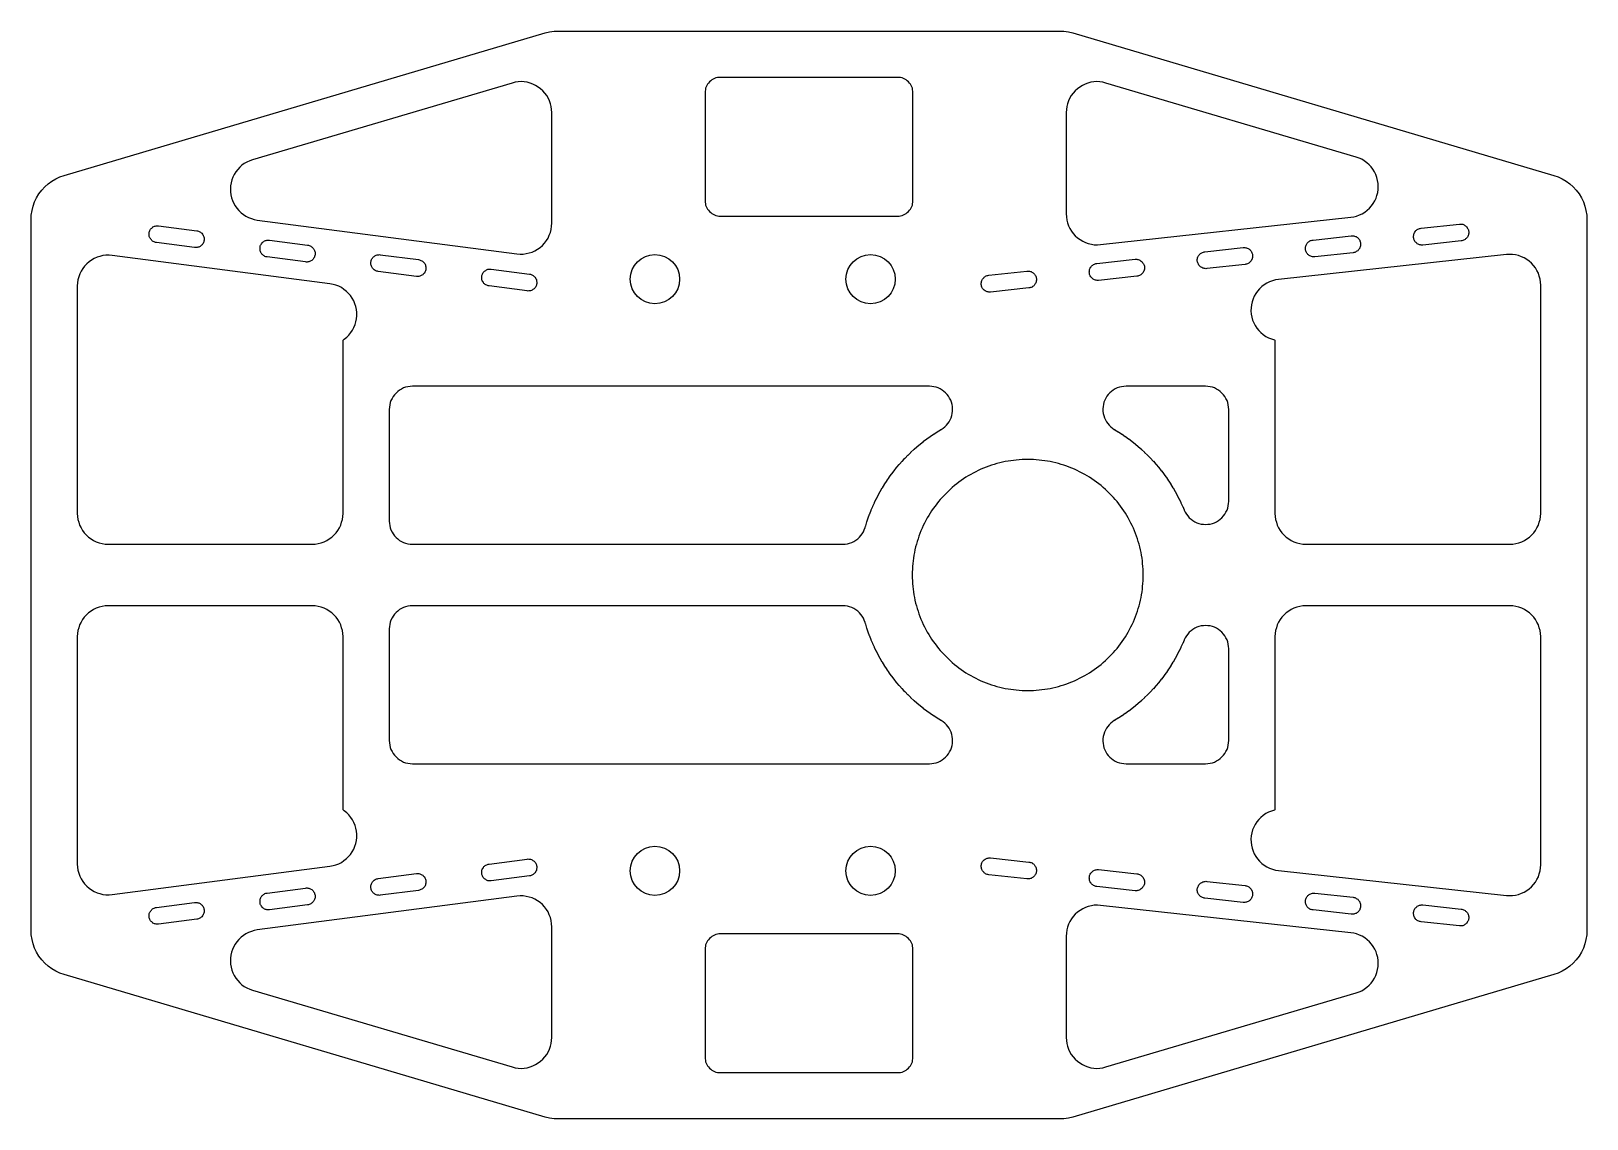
# Model space of a CAD drawing. Header units: millimetres. Extents: x -50 to 50, y -147 to 35.
# Drawn here: x -50.5 to 50.5, y -35.3 to 35.3 of the extents above; entities that cross this region are included whole.
import ezdxf

# ---------------------------------------------------------------- set-up
doc = ezdxf.new("R2010")
doc.units = ezdxf.units.MM
for name, color, linetype in [('CARBON', 7, 'Continuous'), ('M3', 1, 'Continuous'), ('RIB_SLOT', 3, 'Continuous')]:
    doc.layers.add(name, color=color, linetype=linetype)

msp = doc.modelspace()

# ---------------------------------------------------------------- linework, layer by layer
at = {"layer": 'CARBON'}
for points in [[(-48.9, -25.71), (-49.15, -25.56), (-49.39, -25.39), (-49.61, -25.19), (-49.81, -24.97), (-49.99, -24.73), (-50.14, -24.48), (-50.27, -24.21), (-50.37, -23.93), (-50.44, -23.65), (-50.49, -23.35), (-50.5, -23.06), (-50.5, 23.06), (-50.49, 23.35), (-50.44, 23.65), (-50.37, 23.93), (-50.27, 24.21), (-50.14, 24.48), (-49.99, 24.73), (-49.81, 24.97), (-49.61, 25.19), (-49.39, 25.39), (-49.15, 25.56), (-48.9, 25.71), (-48.63, 25.84), (-48.35, 25.94), (-17.12, 35.18), (-16.84, 35.25), (-16.55, 35.29), (-16.27, 35.3), (16.27, 35.3), (16.55, 35.29), (16.84, 35.25), (17.12, 35.18), (48.35, 25.94), (48.63, 25.84), (48.9, 25.71), (49.15, 25.56), (49.39, 25.39), (49.61, 25.19), (49.81, 24.97), (49.99, 24.73), (50.14, 24.48), (50.27, 24.21), (50.37, 23.93), (50.44, 23.65), (50.49, 23.35), (50.5, 23.06), (50.5, -23.06), (50.49, -23.35), (50.44, -23.65), (50.37, -23.93), (50.27, -24.21), (50.14, -24.48), (49.99, -24.73), (49.81, -24.97), (49.61, -25.19), (49.39, -25.39), (49.15, -25.56), (48.9, -25.71), (48.63, -25.84), (48.35, -25.94), (17.12, -35.18), (16.84, -35.25), (16.55, -35.29), (16.27, -35.3), (-16.27, -35.3), (-16.55, -35.29), (-16.84, -35.25), (-17.12, -35.18), (-48.35, -25.94), (-48.63, -25.84), (-48.9, -25.71)], [(-16.74, 22.43), (-16.71, 22.63), (-16.7, 22.83), (-16.7, 30.02), (-16.71, 30.21), (-16.74, 30.4), (-16.79, 30.59), (-16.85, 30.78), (-16.93, 30.96), (-17.03, 31.12), (-17.15, 31.28), (-17.28, 31.43), (-17.43, 31.56), (-17.58, 31.67), (-17.75, 31.78), (-17.93, 31.86), (-18.11, 31.93), (-18.3, 31.98), (-18.49, 32), (-18.69, 32.02), (-18.88, 32.01), (-19.08, 31.98), (-19.27, 31.93), (-36.13, 26.94), (-36.31, 26.88), (-36.49, 26.8), (-36.66, 26.7), (-36.82, 26.59), (-36.96, 26.46), (-37.09, 26.31), (-37.21, 26.16), (-37.31, 25.99), (-37.4, 25.82), (-37.47, 25.64), (-37.52, 25.45), (-37.55, 25.26), (-37.56, 25.06), (-37.56, 24.87), (-37.53, 24.68), (-37.49, 24.49), (-37.43, 24.3), (-37.35, 24.12), (-37.25, 23.95), (-37.14, 23.8), (-37.01, 23.65), (-36.87, 23.51), (-36.72, 23.39), (-36.55, 23.29), (-36.38, 23.2), (-36.2, 23.13), (-36.01, 23.08), (-35.82, 23.04), (-18.96, 20.85), (-18.76, 20.83), (-18.56, 20.83), (-18.36, 20.86), (-18.17, 20.9), (-17.98, 20.96), (-17.79, 21.05), (-17.62, 21.15), (-17.46, 21.26), (-17.31, 21.39), (-17.17, 21.54), (-17.05, 21.7), (-16.94, 21.87), (-16.86, 22.05), (-16.79, 22.24), (-16.74, 22.43)], [(6.75, 24.2), (6.75, 24.3), (6.75, 31.3), (6.75, 31.4), (6.73, 31.5), (6.71, 31.59), (6.67, 31.68), (6.63, 31.77), (6.58, 31.86), (6.52, 31.93), (6.46, 32.01), (6.38, 32.07), (6.31, 32.13), (6.22, 32.18), (6.13, 32.22), (6.04, 32.26), (5.95, 32.28), (5.85, 32.3), (5.75, 32.3), (-5.75, 32.3), (-5.85, 32.3), (-5.95, 32.28), (-6.04, 32.26), (-6.13, 32.22), (-6.22, 32.18), (-6.31, 32.13), (-6.38, 32.07), (-6.46, 32.01), (-6.52, 31.93), (-6.58, 31.86), (-6.63, 31.77), (-6.67, 31.68), (-6.71, 31.59), (-6.73, 31.5), (-6.75, 31.4), (-6.75, 31.3), (-6.75, 24.3), (-6.75, 24.2), (-6.73, 24.1), (-6.71, 24.01), (-6.67, 23.92), (-6.63, 23.83), (-6.58, 23.74), (-6.52, 23.67), (-6.46, 23.59), (-6.38, 23.53), (-6.31, 23.47), (-6.22, 23.42), (-6.13, 23.38), (-6.04, 23.34), (-5.95, 23.32), (-5.85, 23.3), (-5.75, 23.3), (5.75, 23.3), (5.85, 23.3), (5.95, 23.32), (6.04, 23.34), (6.13, 23.38), (6.22, 23.42), (6.31, 23.47), (6.38, 23.53), (6.46, 23.59), (6.52, 23.67), (6.58, 23.74), (6.63, 23.83), (6.67, 23.92), (6.71, 24.01), (6.73, 24.1), (6.75, 24.2)], [(16.74, 30.4), (16.71, 30.21), (16.7, 30.02), (16.7, 23.44), (16.71, 23.24), (16.74, 23.04), (16.79, 22.85), (16.85, 22.67), (16.94, 22.49), (17.04, 22.32), (17.16, 22.16), (17.29, 22.02), (17.44, 21.88), (17.6, 21.77), (17.77, 21.67), (17.95, 21.58), (18.13, 21.52), (18.33, 21.47), (18.52, 21.44), (18.72, 21.44), (18.92, 21.45), (35.17, 23.22), (35.36, 23.25), (35.55, 23.3), (35.74, 23.37), (35.91, 23.45), (36.08, 23.55), (36.24, 23.67), (36.38, 23.81), (36.51, 23.95), (36.63, 24.11), (36.73, 24.28), (36.81, 24.46), (36.87, 24.64), (36.92, 24.83), (36.95, 25.03), (36.95, 25.22), (36.94, 25.42), (36.91, 25.61), (36.86, 25.8), (36.8, 25.99), (36.71, 26.16), (36.61, 26.33), (36.49, 26.49), (36.36, 26.63), (36.21, 26.76), (36.05, 26.88), (35.88, 26.98), (35.71, 27.06), (35.52, 27.12), (19.27, 31.93), (19.08, 31.98), (18.88, 32.01), (18.69, 32.02), (18.49, 32), (18.3, 31.98), (18.11, 31.93), (17.93, 31.86), (17.75, 31.78), (17.58, 31.67), (17.43, 31.56), (17.28, 31.43), (17.15, 31.28), (17.03, 31.12), (16.93, 30.96), (16.85, 30.78), (16.79, 30.59), (16.74, 30.4)], [(-30.71, 18.81), (-30.9, 18.86), (-31.1, 18.9), (-45.24, 20.74), (-45.44, 20.76), (-45.64, 20.75), (-45.84, 20.73), (-46.03, 20.68), (-46.22, 20.62), (-46.41, 20.54), (-46.58, 20.44), (-46.74, 20.32), (-46.89, 20.19), (-47.03, 20.05), (-47.15, 19.89), (-47.26, 19.72), (-47.34, 19.54), (-47.41, 19.35), (-47.46, 19.16), (-47.49, 18.96), (-47.5, 18.76), (-47.5, 4), (-47.49, 3.8), (-47.46, 3.61), (-47.41, 3.42), (-47.35, 3.23), (-47.26, 3.06), (-47.16, 2.89), (-47.05, 2.73), (-46.91, 2.59), (-46.77, 2.45), (-46.61, 2.34), (-46.44, 2.24), (-46.27, 2.15), (-46.08, 2.09), (-45.89, 2.04), (-45.7, 2.01), (-45.5, 2), (-32.25, 2), (-32.05, 2.01), (-31.86, 2.04), (-31.67, 2.09), (-31.48, 2.15), (-31.31, 2.24), (-31.14, 2.34), (-30.98, 2.45), (-30.84, 2.59), (-30.7, 2.73), (-30.59, 2.89), (-30.49, 3.06), (-30.4, 3.23), (-30.34, 3.42), (-30.29, 3.61), (-30.26, 3.8), (-30.25, 4), (-30.25, 15.2), (-30.25, 15.25), (-30.17, 15.31), (-30.17, 15.31), (-30.01, 15.43), (-29.87, 15.57), (-29.75, 15.73), (-29.64, 15.89), (-29.55, 16.07), (-29.47, 16.25), (-29.42, 16.44), (-29.38, 16.63), (-29.36, 16.83), (-29.36, 17.03), (-29.38, 17.23), (-29.42, 17.42), (-29.48, 17.61), (-29.56, 17.79), (-29.65, 17.96), (-29.77, 18.13), (-29.89, 18.28), (-30.03, 18.41), (-30.19, 18.54), (-30.36, 18.65), (-30.53, 18.74), (-30.71, 18.81)], [(29.83, 15.39), (30.02, 15.32), (30.21, 15.26), (30.25, 15.25), (30.25, 15.2), (30.25, 4), (30.26, 3.8), (30.29, 3.61), (30.34, 3.42), (30.4, 3.23), (30.49, 3.06), (30.59, 2.89), (30.7, 2.73), (30.84, 2.59), (30.98, 2.45), (31.14, 2.34), (31.31, 2.24), (31.48, 2.15), (31.67, 2.09), (31.86, 2.04), (32.05, 2.01), (32.25, 2), (45.5, 2), (45.7, 2.01), (45.89, 2.04), (46.08, 2.09), (46.27, 2.15), (46.44, 2.24), (46.61, 2.34), (46.77, 2.45), (46.91, 2.59), (47.05, 2.73), (47.16, 2.89), (47.26, 3.06), (47.35, 3.23), (47.41, 3.42), (47.46, 3.61), (47.49, 3.8), (47.5, 4), (47.5, 18.81), (47.49, 19.01), (47.46, 19.2), (47.41, 19.39), (47.35, 19.58), (47.26, 19.76), (47.16, 19.93), (47.04, 20.09), (46.91, 20.23), (46.76, 20.36), (46.6, 20.48), (46.43, 20.58), (46.25, 20.66), (46.07, 20.73), (45.87, 20.77), (45.68, 20.8), (45.48, 20.81), (45.28, 20.8), (30.48, 19.19), (30.28, 19.16), (30.09, 19.1), (29.9, 19.03), (29.72, 18.95), (29.55, 18.84), (29.4, 18.72), (29.25, 18.58), (29.12, 18.43), (29.01, 18.27), (28.91, 18.1), (28.83, 17.92), (28.76, 17.73), (28.72, 17.53), (28.7, 17.34), (28.69, 17.14), (28.71, 16.94), (28.75, 16.74), (28.8, 16.55), (28.87, 16.37), (28.97, 16.19), (29.08, 16.02), (29.2, 15.87), (29.34, 15.73), (29.49, 15.6), (29.66, 15.49), (29.83, 15.39)], [(3.59, 2.94), (3.64, 3.08), (3.67, 3.18), (3.68, 3.2), (3.75, 3.44), (3.76, 3.46), (3.84, 3.7), (3.85, 3.71), (3.93, 3.95), (3.94, 3.97), (4.03, 4.2), (4.04, 4.22), (4.14, 4.45), (4.15, 4.47), (4.25, 4.69), (4.26, 4.71), (4.37, 4.94), (4.38, 4.95), (4.49, 5.18), (4.5, 5.19), (4.62, 5.41), (4.63, 5.43), (4.76, 5.65), (4.77, 5.66), (4.9, 5.88), (4.91, 5.89), (5.05, 6.1), (5.06, 6.12), (5.2, 6.33), (5.21, 6.34), (5.36, 6.55), (5.37, 6.56), (5.52, 6.76), (5.53, 6.77), (5.69, 6.97), (5.7, 6.99), (5.86, 7.18), (5.88, 7.19), (6.04, 7.38), (6.06, 7.39), (6.23, 7.58), (6.24, 7.59), (6.42, 7.77), (6.43, 7.78), (6.61, 7.96), (6.62, 7.97), (6.81, 8.14), (6.82, 8.16), (7.01, 8.32), (7.02, 8.34), (7.21, 8.5), (7.23, 8.51), (7.43, 8.67), (7.44, 8.68), (7.64, 8.83), (7.65, 8.84), (7.86, 8.99), (7.87, 9), (8.08, 9.14), (8.1, 9.15), (8.31, 9.29), (8.32, 9.3), (8.54, 9.43), (8.55, 9.44), (8.58, 9.45), (8.7, 9.53), (8.81, 9.62), (8.92, 9.72), (9.01, 9.84), (9.09, 9.95), (9.16, 10.08), (9.22, 10.21), (9.27, 10.35), (9.3, 10.49), (9.32, 10.64), (9.32, 10.78), (9.31, 10.93), (9.29, 11.07), (9.25, 11.21), (9.2, 11.35), (9.13, 11.48), (9.06, 11.6), (8.97, 11.72), (8.87, 11.82), (8.76, 11.92), (8.65, 12), (8.52, 12.08), (8.39, 12.14), (8.25, 12.19), (8.11, 12.22), (7.97, 12.24), (7.82, 12.25), (-25.75, 12.25), (-25.9, 12.24), (-26.04, 12.22), (-26.19, 12.19), (-26.32, 12.14), (-26.46, 12.07), (-26.58, 12), (-26.7, 11.91), (-26.81, 11.81), (-26.91, 11.7), (-27, 11.58), (-27.07, 11.46), (-27.14, 11.32), (-27.19, 11.19), (-27.22, 11.04), (-27.24, 10.9), (-27.25, 10.75), (-27.25, 3.5), (-27.24, 3.35), (-27.22, 3.21), (-27.19, 3.06), (-27.14, 2.93), (-27.07, 2.79), (-27, 2.67), (-26.91, 2.55), (-26.81, 2.44), (-26.7, 2.34), (-26.58, 2.25), (-26.46, 2.18), (-26.32, 2.11), (-26.19, 2.06), (-26.04, 2.03), (-25.9, 2.01), (-25.75, 2), (2.2, 2), (2.35, 2.01), (2.5, 2.03), (2.64, 2.07), (2.78, 2.12), (2.91, 2.18), (3.04, 2.26), (3.16, 2.35), (3.27, 2.45), (3.37, 2.56), (3.46, 2.68), (3.53, 2.81), (3.59, 2.94)], [(19.7, 9.53), (19.82, 9.45), (19.85, 9.44), (19.86, 9.43), (20.08, 9.3), (20.09, 9.29), (20.3, 9.15), (20.32, 9.14), (20.53, 9), (20.54, 8.99), (20.75, 8.84), (20.76, 8.83), (20.96, 8.68), (20.97, 8.67), (21.17, 8.51), (21.19, 8.5), (21.38, 8.34), (21.39, 8.32), (21.58, 8.16), (21.59, 8.14), (21.78, 7.97), (21.79, 7.96), (21.97, 7.78), (21.98, 7.77), (22.16, 7.59), (22.17, 7.58), (22.34, 7.39), (22.36, 7.38), (22.52, 7.19), (22.54, 7.18), (22.7, 6.99), (22.71, 6.97), (22.87, 6.77), (22.88, 6.76), (23.03, 6.56), (23.04, 6.55), (23.19, 6.34), (23.2, 6.33), (23.34, 6.12), (23.35, 6.1), (23.49, 5.89), (23.5, 5.88), (23.63, 5.66), (23.64, 5.65), (23.77, 5.43), (23.78, 5.41), (23.9, 5.19), (23.91, 5.18), (24.02, 4.95), (24.03, 4.94), (24.14, 4.71), (24.15, 4.69), (24.25, 4.47), (24.26, 4.45), (24.36, 4.22), (24.36, 4.21), (24.43, 4.07), (24.5, 3.95), (24.59, 3.83), (24.69, 3.72), (24.8, 3.62), (24.92, 3.53), (25.04, 3.46), (25.18, 3.39), (25.31, 3.34), (25.46, 3.31), (25.6, 3.29), (25.75, 3.28), (25.9, 3.29), (26.04, 3.31), (26.19, 3.34), (26.32, 3.39), (26.46, 3.46), (26.58, 3.53), (26.7, 3.62), (26.81, 3.72), (26.91, 3.83), (27, 3.95), (27.07, 4.07), (27.14, 4.21), (27.19, 4.34), (27.22, 4.49), (27.24, 4.63), (27.25, 4.78), (27.25, 10.75), (27.24, 10.9), (27.22, 11.04), (27.19, 11.19), (27.14, 11.32), (27.07, 11.46), (27, 11.58), (26.91, 11.7), (26.81, 11.81), (26.7, 11.91), (26.58, 12), (26.46, 12.07), (26.32, 12.14), (26.19, 12.19), (26.04, 12.22), (25.9, 12.24), (25.75, 12.25), (20.58, 12.25), (20.43, 12.24), (20.29, 12.22), (20.15, 12.19), (20.01, 12.14), (19.88, 12.08), (19.75, 12), (19.64, 11.92), (19.53, 11.82), (19.43, 11.72), (19.34, 11.6), (19.27, 11.48), (19.2, 11.35), (19.15, 11.21), (19.11, 11.07), (19.09, 10.93), (19.08, 10.78), (19.08, 10.64), (19.1, 10.49), (19.13, 10.35), (19.18, 10.21), (19.24, 10.08), (19.31, 9.95), (19.39, 9.84), (19.48, 9.72), (19.59, 9.62), (19.7, 9.53)], [(21.7, -0.18), (21.7, 0), (21.7, 0.18), (21.69, 0.37), (21.68, 0.55), (21.66, 0.74), (21.64, 0.92), (21.62, 1.1), (21.59, 1.28), (21.56, 1.46), (21.52, 1.64), (21.48, 1.82), (21.43, 2), (21.38, 2.18), (21.32, 2.35), (21.26, 2.53), (21.2, 2.7), (21.13, 2.87), (21.06, 3.04), (20.98, 3.21), (20.9, 3.37), (20.81, 3.54), (20.73, 3.7), (20.63, 3.86), (20.54, 4.01), (20.44, 4.17), (20.33, 4.32), (20.22, 4.47), (20.11, 4.61), (20, 4.76), (19.88, 4.9), (19.76, 5.04), (19.63, 5.17), (19.5, 5.3), (19.37, 5.43), (19.24, 5.56), (19.1, 5.68), (18.96, 5.8), (18.81, 5.91), (18.67, 6.02), (18.52, 6.13), (18.37, 6.24), (18.21, 6.34), (18.06, 6.43), (17.9, 6.53), (17.74, 6.61), (17.57, 6.7), (17.41, 6.78), (17.24, 6.86), (17.07, 6.93), (16.9, 7), (16.73, 7.06), (16.55, 7.12), (16.38, 7.18), (16.2, 7.23), (16.02, 7.28), (15.84, 7.32), (15.66, 7.36), (15.48, 7.39), (15.3, 7.42), (15.12, 7.44), (14.94, 7.46), (14.75, 7.48), (14.57, 7.49), (14.38, 7.5), (14.2, 7.5), (14.02, 7.5), (13.83, 7.49), (13.65, 7.48), (13.46, 7.46), (13.28, 7.44), (13.1, 7.42), (12.92, 7.39), (12.74, 7.36), (12.56, 7.32), (12.38, 7.28), (12.2, 7.23), (12.02, 7.18), (11.85, 7.12), (11.67, 7.06), (11.5, 7), (11.33, 6.93), (11.16, 6.86), (10.99, 6.78), (10.83, 6.7), (10.66, 6.61), (10.5, 6.53), (10.34, 6.43), (10.19, 6.34), (10.03, 6.24), (9.88, 6.13), (9.73, 6.02), (9.59, 5.91), (9.44, 5.8), (9.3, 5.68), (9.16, 5.56), (9.03, 5.43), (8.9, 5.3), (8.77, 5.17), (8.64, 5.04), (8.52, 4.9), (8.4, 4.76), (8.29, 4.61), (8.18, 4.47), (8.07, 4.32), (7.96, 4.17), (7.86, 4.01), (7.77, 3.86), (7.67, 3.7), (7.59, 3.54), (7.5, 3.37), (7.42, 3.21), (7.34, 3.04), (7.27, 2.87), (7.2, 2.7), (7.14, 2.53), (7.08, 2.35), (7.02, 2.18), (6.97, 2), (6.92, 1.82), (6.88, 1.64), (6.84, 1.46), (6.81, 1.28), (6.78, 1.1), (6.76, 0.92), (6.74, 0.74), (6.72, 0.55), (6.71, 0.37), (6.7, 0.18), (6.7, 0), (6.7, -0.18), (6.71, -0.37), (6.72, -0.55), (6.74, -0.74), (6.76, -0.92), (6.78, -1.1), (6.81, -1.28), (6.84, -1.46), (6.88, -1.64), (6.92, -1.82), (6.97, -2), (7.02, -2.18), (7.08, -2.35), (7.14, -2.53), (7.2, -2.7), (7.27, -2.87), (7.34, -3.04), (7.42, -3.21), (7.5, -3.37), (7.59, -3.54), (7.67, -3.7), (7.77, -3.86), (7.86, -4.01), (7.96, -4.17), (8.07, -4.32), (8.18, -4.47), (8.29, -4.61), (8.4, -4.76), (8.52, -4.9), (8.64, -5.04), (8.77, -5.17), (8.9, -5.3), (9.03, -5.43), (9.16, -5.56), (9.3, -5.68), (9.44, -5.8), (9.59, -5.91), (9.73, -6.02), (9.88, -6.13), (10.03, -6.24), (10.19, -6.34), (10.34, -6.43), (10.5, -6.53), (10.66, -6.61), (10.83, -6.7), (10.99, -6.78), (11.16, -6.86), (11.33, -6.93), (11.5, -7), (11.67, -7.06), (11.85, -7.12), (12.02, -7.18), (12.2, -7.23), (12.38, -7.28), (12.56, -7.32), (12.74, -7.36), (12.92, -7.39), (13.1, -7.42), (13.28, -7.44), (13.46, -7.46), (13.65, -7.48), (13.83, -7.49), (14.02, -7.5), (14.2, -7.5), (14.38, -7.5), (14.57, -7.49), (14.75, -7.48), (14.94, -7.46), (15.12, -7.44), (15.3, -7.42), (15.48, -7.39), (15.66, -7.36), (15.84, -7.32), (16.02, -7.28), (16.2, -7.23), (16.38, -7.18), (16.55, -7.12), (16.73, -7.06), (16.9, -7), (17.07, -6.93), (17.24, -6.86), (17.41, -6.78), (17.57, -6.7), (17.74, -6.61), (17.9, -6.53), (18.06, -6.43), (18.21, -6.34), (18.37, -6.24), (18.52, -6.13), (18.67, -6.02), (18.81, -5.91), (18.96, -5.8), (19.1, -5.68), (19.24, -5.56), (19.37, -5.43), (19.5, -5.3), (19.63, -5.17), (19.76, -5.04), (19.88, -4.9), (20, -4.76), (20.11, -4.61), (20.22, -4.47), (20.33, -4.32), (20.44, -4.17), (20.54, -4.01), (20.63, -3.86), (20.73, -3.7), (20.81, -3.54), (20.9, -3.37), (20.98, -3.21), (21.06, -3.04), (21.13, -2.87), (21.2, -2.7), (21.26, -2.53), (21.32, -2.35), (21.38, -2.18), (21.43, -2), (21.48, -1.82), (21.52, -1.64), (21.56, -1.46), (21.59, -1.28), (21.62, -1.1), (21.64, -0.92), (21.66, -0.74), (21.68, -0.55), (21.69, -0.37), (21.7, -0.18)], [(-30.25, -15.25), (-30.25, -15.2), (-30.25, -4), (-30.26, -3.8), (-30.29, -3.61), (-30.34, -3.42), (-30.4, -3.23), (-30.49, -3.06), (-30.59, -2.89), (-30.7, -2.73), (-30.84, -2.59), (-30.98, -2.45), (-31.14, -2.34), (-31.31, -2.24), (-31.48, -2.15), (-31.67, -2.09), (-31.86, -2.04), (-32.05, -2.01), (-32.25, -2), (-45.5, -2), (-45.7, -2.01), (-45.89, -2.04), (-46.08, -2.09), (-46.27, -2.15), (-46.44, -2.24), (-46.61, -2.34), (-46.77, -2.45), (-46.91, -2.59), (-47.05, -2.73), (-47.16, -2.89), (-47.26, -3.06), (-47.35, -3.23), (-47.41, -3.42), (-47.46, -3.61), (-47.49, -3.8), (-47.5, -4), (-47.5, -18.76), (-47.49, -18.96), (-47.46, -19.16), (-47.41, -19.35), (-47.34, -19.54), (-47.26, -19.72), (-47.15, -19.89), (-47.03, -20.05), (-46.89, -20.19), (-46.74, -20.32), (-46.58, -20.44), (-46.41, -20.54), (-46.22, -20.62), (-46.03, -20.68), (-45.84, -20.73), (-45.64, -20.75), (-45.44, -20.76), (-45.24, -20.74), (-31.1, -18.9), (-30.9, -18.86), (-30.71, -18.81), (-30.53, -18.74), (-30.36, -18.65), (-30.19, -18.54), (-30.03, -18.41), (-29.89, -18.28), (-29.77, -18.13), (-29.65, -17.96), (-29.56, -17.79), (-29.48, -17.61), (-29.42, -17.42), (-29.38, -17.23), (-29.36, -17.03), (-29.36, -16.83), (-29.38, -16.63), (-29.42, -16.44), (-29.47, -16.25), (-29.55, -16.07), (-29.64, -15.89), (-29.75, -15.73), (-29.87, -15.57), (-30.01, -15.43), (-30.17, -15.31), (-30.17, -15.31), (-30.25, -15.25)], [(-25.9, -12.24), (-25.75, -12.25), (7.82, -12.25), (7.97, -12.24), (8.11, -12.22), (8.25, -12.19), (8.39, -12.14), (8.52, -12.08), (8.65, -12), (8.76, -11.92), (8.87, -11.82), (8.97, -11.72), (9.06, -11.6), (9.13, -11.48), (9.2, -11.35), (9.25, -11.21), (9.29, -11.07), (9.31, -10.93), (9.32, -10.78), (9.32, -10.64), (9.3, -10.49), (9.27, -10.35), (9.22, -10.21), (9.16, -10.08), (9.09, -9.95), (9.01, -9.84), (8.92, -9.72), (8.81, -9.62), (8.7, -9.53), (8.58, -9.45), (8.55, -9.44), (8.54, -9.43), (8.32, -9.3), (8.31, -9.29), (8.1, -9.15), (8.08, -9.14), (7.87, -9), (7.86, -8.99), (7.65, -8.84), (7.64, -8.83), (7.44, -8.68), (7.43, -8.67), (7.23, -8.51), (7.21, -8.5), (7.02, -8.34), (7.01, -8.32), (6.82, -8.16), (6.81, -8.14), (6.62, -7.97), (6.61, -7.96), (6.43, -7.78), (6.42, -7.77), (6.24, -7.59), (6.23, -7.58), (6.06, -7.39), (6.04, -7.38), (5.88, -7.19), (5.86, -7.18), (5.7, -6.99), (5.69, -6.97), (5.53, -6.77), (5.52, -6.76), (5.37, -6.56), (5.36, -6.55), (5.21, -6.34), (5.2, -6.33), (5.06, -6.12), (5.05, -6.1), (4.91, -5.89), (4.9, -5.88), (4.77, -5.66), (4.76, -5.65), (4.63, -5.43), (4.62, -5.41), (4.5, -5.19), (4.49, -5.18), (4.38, -4.95), (4.37, -4.94), (4.26, -4.71), (4.25, -4.69), (4.15, -4.47), (4.14, -4.45), (4.04, -4.22), (4.03, -4.2), (3.94, -3.97), (3.93, -3.95), (3.85, -3.71), (3.84, -3.7), (3.76, -3.46), (3.75, -3.44), (3.68, -3.2), (3.67, -3.18), (3.64, -3.08), (3.59, -2.94), (3.53, -2.81), (3.46, -2.68), (3.37, -2.56), (3.27, -2.45), (3.16, -2.35), (3.04, -2.26), (2.91, -2.18), (2.78, -2.12), (2.64, -2.07), (2.5, -2.03), (2.35, -2.01), (2.2, -2), (-25.75, -2), (-25.9, -2.01), (-26.04, -2.03), (-26.19, -2.06), (-26.32, -2.11), (-26.46, -2.18), (-26.58, -2.25), (-26.7, -2.34), (-26.81, -2.44), (-26.91, -2.55), (-27, -2.67), (-27.07, -2.79), (-27.14, -2.93), (-27.19, -3.06), (-27.22, -3.21), (-27.24, -3.35), (-27.25, -3.5), (-27.25, -10.75), (-27.24, -10.9), (-27.22, -11.04), (-27.19, -11.19), (-27.14, -11.32), (-27.07, -11.46), (-27, -11.58), (-26.91, -11.7), (-26.81, -11.81), (-26.7, -11.91), (-26.58, -12), (-26.46, -12.07), (-26.32, -12.14), (-26.19, -12.19), (-26.04, -12.22), (-25.9, -12.24)], [(30.25, -4), (30.25, -15.2), (30.25, -15.25), (30.21, -15.26), (30.02, -15.32), (29.83, -15.39), (29.66, -15.49), (29.49, -15.6), (29.34, -15.73), (29.2, -15.87), (29.08, -16.02), (28.97, -16.19), (28.87, -16.37), (28.8, -16.55), (28.75, -16.74), (28.71, -16.94), (28.69, -17.14), (28.7, -17.34), (28.72, -17.53), (28.76, -17.73), (28.83, -17.92), (28.91, -18.1), (29.01, -18.27), (29.12, -18.43), (29.25, -18.58), (29.4, -18.72), (29.55, -18.84), (29.72, -18.95), (29.9, -19.03), (30.09, -19.1), (30.28, -19.16), (30.48, -19.19), (45.28, -20.8), (45.48, -20.81), (45.68, -20.8), (45.87, -20.77), (46.07, -20.73), (46.25, -20.66), (46.43, -20.58), (46.6, -20.48), (46.76, -20.36), (46.91, -20.23), (47.04, -20.09), (47.16, -19.93), (47.26, -19.76), (47.35, -19.58), (47.41, -19.39), (47.46, -19.2), (47.49, -19.01), (47.5, -18.81), (47.5, -4), (47.49, -3.8), (47.46, -3.61), (47.41, -3.42), (47.35, -3.23), (47.26, -3.06), (47.16, -2.89), (47.05, -2.73), (46.91, -2.59), (46.77, -2.45), (46.61, -2.34), (46.44, -2.24), (46.27, -2.15), (46.08, -2.09), (45.89, -2.04), (45.7, -2.01), (45.5, -2), (32.25, -2), (32.05, -2.01), (31.86, -2.04), (31.67, -2.09), (31.48, -2.15), (31.31, -2.24), (31.14, -2.34), (30.98, -2.45), (30.84, -2.59), (30.7, -2.73), (30.59, -2.89), (30.49, -3.06), (30.4, -3.23), (30.34, -3.42), (30.29, -3.61), (30.26, -3.8), (30.25, -4)], [(20.43, -12.24), (20.58, -12.25), (25.75, -12.25), (25.9, -12.24), (26.04, -12.22), (26.19, -12.19), (26.32, -12.14), (26.46, -12.07), (26.58, -12), (26.7, -11.91), (26.81, -11.81), (26.91, -11.7), (27, -11.58), (27.07, -11.46), (27.14, -11.32), (27.19, -11.19), (27.22, -11.04), (27.24, -10.9), (27.25, -10.75), (27.25, -4.78), (27.24, -4.63), (27.22, -4.49), (27.19, -4.34), (27.14, -4.21), (27.07, -4.07), (27, -3.95), (26.91, -3.83), (26.81, -3.72), (26.7, -3.62), (26.58, -3.53), (26.46, -3.46), (26.32, -3.39), (26.19, -3.34), (26.04, -3.31), (25.9, -3.29), (25.75, -3.28), (25.6, -3.29), (25.46, -3.31), (25.31, -3.34), (25.18, -3.39), (25.04, -3.46), (24.92, -3.53), (24.8, -3.62), (24.69, -3.72), (24.59, -3.83), (24.5, -3.95), (24.43, -4.07), (24.36, -4.21), (24.36, -4.22), (24.26, -4.45), (24.25, -4.47), (24.15, -4.69), (24.14, -4.71), (24.03, -4.94), (24.02, -4.95), (23.91, -5.18), (23.9, -5.19), (23.78, -5.41), (23.77, -5.43), (23.64, -5.65), (23.63, -5.66), (23.5, -5.88), (23.49, -5.89), (23.35, -6.1), (23.34, -6.12), (23.2, -6.33), (23.19, -6.34), (23.04, -6.55), (23.03, -6.56), (22.88, -6.76), (22.87, -6.77), (22.71, -6.97), (22.7, -6.99), (22.54, -7.18), (22.52, -7.19), (22.36, -7.38), (22.34, -7.39), (22.17, -7.58), (22.16, -7.59), (21.98, -7.77), (21.97, -7.78), (21.79, -7.96), (21.78, -7.97), (21.59, -8.14), (21.58, -8.16), (21.39, -8.32), (21.38, -8.34), (21.19, -8.5), (21.17, -8.51), (20.97, -8.67), (20.96, -8.68), (20.76, -8.83), (20.75, -8.84), (20.54, -8.99), (20.53, -9), (20.32, -9.14), (20.3, -9.15), (20.09, -9.29), (20.08, -9.3), (19.86, -9.43), (19.85, -9.44), (19.82, -9.45), (19.7, -9.53), (19.59, -9.62), (19.48, -9.72), (19.39, -9.84), (19.31, -9.95), (19.24, -10.08), (19.18, -10.21), (19.13, -10.35), (19.1, -10.49), (19.08, -10.64), (19.08, -10.78), (19.09, -10.93), (19.11, -11.07), (19.15, -11.21), (19.2, -11.35), (19.27, -11.48), (19.34, -11.6), (19.43, -11.72), (19.53, -11.82), (19.64, -11.92), (19.75, -12), (19.88, -12.08), (20.01, -12.14), (20.15, -12.19), (20.29, -12.22), (20.43, -12.24)], [(-16.71, -30.21), (-16.7, -30.02), (-16.7, -22.83), (-16.71, -22.63), (-16.74, -22.43), (-16.79, -22.24), (-16.86, -22.05), (-16.94, -21.87), (-17.05, -21.7), (-17.17, -21.54), (-17.31, -21.39), (-17.46, -21.26), (-17.62, -21.15), (-17.79, -21.05), (-17.98, -20.96), (-18.17, -20.9), (-18.36, -20.86), (-18.56, -20.83), (-18.76, -20.83), (-18.96, -20.85), (-35.82, -23.04), (-36.01, -23.08), (-36.2, -23.13), (-36.38, -23.2), (-36.55, -23.29), (-36.72, -23.39), (-36.87, -23.51), (-37.01, -23.65), (-37.14, -23.8), (-37.25, -23.95), (-37.35, -24.12), (-37.43, -24.3), (-37.49, -24.49), (-37.53, -24.68), (-37.56, -24.87), (-37.56, -25.06), (-37.55, -25.26), (-37.52, -25.45), (-37.47, -25.64), (-37.4, -25.82), (-37.31, -25.99), (-37.21, -26.16), (-37.09, -26.31), (-36.96, -26.46), (-36.82, -26.59), (-36.66, -26.7), (-36.49, -26.8), (-36.31, -26.88), (-36.13, -26.94), (-19.27, -31.93), (-19.08, -31.98), (-18.88, -32.01), (-18.69, -32.02), (-18.49, -32), (-18.3, -31.98), (-18.11, -31.93), (-17.93, -31.86), (-17.75, -31.78), (-17.58, -31.67), (-17.43, -31.56), (-17.28, -31.43), (-17.15, -31.28), (-17.03, -31.12), (-16.93, -30.96), (-16.85, -30.78), (-16.79, -30.59), (-16.74, -30.4), (-16.71, -30.21)], [(16.74, -23.04), (16.71, -23.24), (16.7, -23.44), (16.7, -30.02), (16.71, -30.21), (16.74, -30.4), (16.79, -30.59), (16.85, -30.78), (16.93, -30.96), (17.03, -31.12), (17.15, -31.28), (17.28, -31.43), (17.43, -31.56), (17.58, -31.67), (17.75, -31.78), (17.93, -31.86), (18.11, -31.93), (18.3, -31.98), (18.49, -32), (18.69, -32.02), (18.88, -32.01), (19.08, -31.98), (19.27, -31.93), (35.52, -27.12), (35.71, -27.06), (35.88, -26.98), (36.05, -26.88), (36.21, -26.76), (36.36, -26.63), (36.49, -26.49), (36.61, -26.33), (36.71, -26.16), (36.8, -25.99), (36.86, -25.8), (36.91, -25.61), (36.94, -25.42), (36.95, -25.22), (36.95, -25.03), (36.92, -24.83), (36.87, -24.64), (36.81, -24.46), (36.73, -24.28), (36.63, -24.11), (36.51, -23.95), (36.38, -23.81), (36.24, -23.67), (36.08, -23.55), (35.91, -23.45), (35.74, -23.37), (35.55, -23.3), (35.36, -23.25), (35.17, -23.22), (18.92, -21.45), (18.72, -21.44), (18.52, -21.44), (18.33, -21.47), (18.13, -21.52), (17.95, -21.58), (17.77, -21.67), (17.6, -21.77), (17.44, -21.88), (17.29, -22.02), (17.16, -22.16), (17.04, -22.32), (16.94, -22.49), (16.85, -22.67), (16.79, -22.85), (16.74, -23.04)], [(6.75, -31.4), (6.75, -31.3), (6.75, -24.3), (6.75, -24.2), (6.73, -24.1), (6.71, -24.01), (6.67, -23.92), (6.63, -23.83), (6.58, -23.74), (6.52, -23.67), (6.46, -23.59), (6.38, -23.53), (6.31, -23.47), (6.22, -23.42), (6.13, -23.38), (6.04, -23.34), (5.95, -23.32), (5.85, -23.3), (5.75, -23.3), (-5.75, -23.3), (-5.85, -23.3), (-5.95, -23.32), (-6.04, -23.34), (-6.13, -23.38), (-6.22, -23.42), (-6.31, -23.47), (-6.38, -23.53), (-6.46, -23.59), (-6.52, -23.67), (-6.58, -23.74), (-6.63, -23.83), (-6.67, -23.92), (-6.71, -24.01), (-6.73, -24.1), (-6.75, -24.2), (-6.75, -24.3), (-6.75, -31.3), (-6.75, -31.4), (-6.73, -31.5), (-6.71, -31.59), (-6.67, -31.68), (-6.63, -31.77), (-6.58, -31.86), (-6.52, -31.93), (-6.46, -32.01), (-6.38, -32.07), (-6.31, -32.13), (-6.22, -32.18), (-6.13, -32.22), (-6.04, -32.26), (-5.95, -32.28), (-5.85, -32.3), (-5.75, -32.3), (5.75, -32.3), (5.85, -32.3), (5.95, -32.28), (6.04, -32.26), (6.13, -32.22), (6.22, -32.18), (6.31, -32.13), (6.38, -32.07), (6.46, -32.01), (6.52, -31.93), (6.58, -31.86), (6.63, -31.77), (6.67, -31.68), (6.71, -31.59), (6.73, -31.5), (6.75, -31.4)]]:
    msp.add_lwpolyline(points, close=True, dxfattribs=at)
at = {"layer": 'M3'}
for centre in [(-10, 19.2), (4, 19.2), (-10, -19.2), (4, -19.2)]:
    msp.add_circle(centre, 1.6, dxfattribs=at)
at = {"layer": 'RIB_SLOT'}
for points in [[(-42.37, 21.58), (-42.42, 21.59), (-42.47, 21.6), (-42.52, 21.62), (-42.57, 21.64), (-42.61, 21.67), (-42.66, 21.71), (-42.69, 21.75), (-42.73, 21.79), (-42.76, 21.83), (-42.79, 21.88), (-42.81, 21.93), (-42.83, 21.98), (-42.84, 22.03), (-42.84, 22.08), (-42.84, 22.14), (-42.84, 22.19), (-42.83, 22.25), (-42.82, 22.3), (-42.8, 22.35), (-42.77, 22.4), (-42.74, 22.44), (-42.71, 22.48), (-42.67, 22.52), (-42.63, 22.56), (-42.59, 22.59), (-42.54, 22.61), (-42.49, 22.64), (-42.44, 22.65), (-42.38, 22.66), (-42.33, 22.67), (-42.28, 22.67), (-42.22, 22.67), (-39.74, 22.34), (-39.69, 22.33), (-39.64, 22.32), (-39.59, 22.3), (-39.54, 22.28), (-39.5, 22.25), (-39.45, 22.21), (-39.41, 22.18), (-39.38, 22.13), (-39.35, 22.09), (-39.32, 22.04), (-39.3, 21.99), (-39.28, 21.94), (-39.27, 21.89), (-39.27, 21.84), (-39.27, 21.78), (-39.27, 21.73), (-39.28, 21.67), (-39.29, 21.62), (-39.31, 21.57), (-39.34, 21.52), (-39.37, 21.48), (-39.4, 21.44), (-39.44, 21.4), (-39.48, 21.36), (-39.52, 21.33), (-39.57, 21.31), (-39.62, 21.28), (-39.67, 21.27), (-39.72, 21.26), (-39.78, 21.25), (-39.83, 21.25), (-39.89, 21.25), (-42.37, 21.58)], [(42.22, 22.78), (42.28, 22.78), (42.33, 22.78), (42.38, 22.77), (42.44, 22.76), (42.49, 22.74), (42.54, 22.72), (42.58, 22.69), (42.63, 22.66), (42.67, 22.62), (42.7, 22.59), (42.73, 22.54), (42.76, 22.5), (42.79, 22.45), (42.81, 22.4), (42.82, 22.34), (42.83, 22.29), (42.83, 22.24), (42.83, 22.18), (42.82, 22.13), (42.81, 22.08), (42.79, 22.03), (42.77, 21.98), (42.74, 21.93), (42.71, 21.89), (42.67, 21.85), (42.63, 21.81), (42.59, 21.78), (42.55, 21.75), (42.5, 21.73), (42.45, 21.71), (42.39, 21.69), (42.34, 21.69), (39.86, 21.41), (39.8, 21.41), (39.75, 21.41), (39.69, 21.42), (39.64, 21.43), (39.59, 21.45), (39.54, 21.47), (39.49, 21.5), (39.45, 21.53), (39.41, 21.57), (39.37, 21.61), (39.34, 21.65), (39.31, 21.7), (39.29, 21.75), (39.27, 21.8), (39.26, 21.85), (39.25, 21.9), (39.25, 21.96), (39.25, 22.01), (39.26, 22.06), (39.27, 22.12), (39.29, 22.17), (39.31, 22.22), (39.34, 22.26), (39.37, 22.31), (39.4, 22.35), (39.44, 22.38), (39.49, 22.42), (39.53, 22.44), (39.58, 22.47), (39.63, 22.49), (39.68, 22.5), (39.74, 22.51), (42.22, 22.78)], [(-35.17, 20.64), (-35.22, 20.65), (-35.27, 20.66), (-35.32, 20.68), (-35.37, 20.71), (-35.41, 20.74), (-35.46, 20.77), (-35.5, 20.81), (-35.53, 20.85), (-35.56, 20.89), (-35.59, 20.94), (-35.61, 20.99), (-35.63, 21.04), (-35.64, 21.09), (-35.64, 21.15), (-35.64, 21.2), (-35.64, 21.25), (-35.63, 21.31), (-35.62, 21.36), (-35.6, 21.41), (-35.57, 21.46), (-35.54, 21.5), (-35.51, 21.55), (-35.47, 21.58), (-35.43, 21.62), (-35.39, 21.65), (-35.34, 21.68), (-35.29, 21.7), (-35.24, 21.71), (-35.19, 21.73), (-35.13, 21.73), (-35.08, 21.73), (-35.02, 21.73), (-32.55, 21.41), (-32.49, 21.4), (-32.44, 21.38), (-32.39, 21.36), (-32.34, 21.34), (-32.3, 21.31), (-32.25, 21.27), (-32.22, 21.24), (-32.18, 21.2), (-32.15, 21.15), (-32.12, 21.1), (-32.1, 21.06), (-32.09, 21), (-32.07, 20.95), (-32.07, 20.9), (-32.07, 20.84), (-32.07, 20.79), (-32.08, 20.74), (-32.1, 20.68), (-32.11, 20.63), (-32.14, 20.59), (-32.17, 20.54), (-32.2, 20.5), (-32.24, 20.46), (-32.28, 20.42), (-32.33, 20.39), (-32.37, 20.37), (-32.42, 20.35), (-32.47, 20.33), (-32.53, 20.32), (-32.58, 20.31), (-32.63, 20.31), (-32.69, 20.32), (-35.17, 20.64)], [(28.19, 21.25), (28.24, 21.25), (28.3, 21.25), (28.35, 21.24), (28.4, 21.23), (28.45, 21.21), (28.5, 21.19), (28.55, 21.16), (28.59, 21.13), (28.63, 21.1), (28.67, 21.06), (28.7, 21.01), (28.73, 20.97), (28.75, 20.92), (28.77, 20.87), (28.79, 20.82), (28.79, 20.76), (28.8, 20.71), (28.79, 20.66), (28.79, 20.6), (28.77, 20.55), (28.76, 20.5), (28.73, 20.45), (28.71, 20.4), (28.68, 20.36), (28.64, 20.32), (28.6, 20.28), (28.56, 20.25), (28.51, 20.22), (28.46, 20.2), (28.41, 20.18), (28.36, 20.17), (28.31, 20.16), (25.82, 19.89), (25.77, 19.88), (25.71, 19.89), (25.66, 19.89), (25.61, 19.91), (25.56, 19.92), (25.51, 19.95), (25.46, 19.97), (25.42, 20), (25.38, 20.04), (25.34, 20.08), (25.31, 20.12), (25.28, 20.17), (25.26, 20.22), (25.24, 20.27), (25.22, 20.32), (25.21, 20.37), (25.21, 20.43), (25.21, 20.48), (25.22, 20.54), (25.23, 20.59), (25.25, 20.64), (25.27, 20.69), (25.3, 20.73), (25.33, 20.78), (25.37, 20.82), (25.41, 20.86), (25.45, 20.89), (25.5, 20.92), (25.55, 20.94), (25.6, 20.96), (25.65, 20.97), (25.7, 20.98), (28.19, 21.25)], [(35.2, 22.01), (35.26, 22.02), (35.31, 22.02), (35.37, 22.01), (35.42, 22), (35.47, 21.98), (35.52, 21.96), (35.56, 21.93), (35.61, 21.9), (35.65, 21.86), (35.69, 21.82), (35.72, 21.78), (35.75, 21.73), (35.77, 21.68), (35.79, 21.63), (35.8, 21.58), (35.81, 21.53), (35.81, 21.47), (35.81, 21.42), (35.8, 21.37), (35.79, 21.31), (35.77, 21.26), (35.75, 21.21), (35.72, 21.17), (35.69, 21.12), (35.66, 21.08), (35.62, 21.05), (35.57, 21.01), (35.53, 20.99), (35.48, 20.96), (35.43, 20.94), (35.38, 20.93), (35.32, 20.92), (32.84, 20.65), (32.78, 20.65), (32.73, 20.65), (32.68, 20.66), (32.62, 20.67), (32.57, 20.69), (32.52, 20.71), (32.48, 20.74), (32.43, 20.77), (32.39, 20.8), (32.36, 20.84), (32.32, 20.89), (32.3, 20.93), (32.27, 20.98), (32.25, 21.03), (32.24, 21.08), (32.23, 21.14), (32.23, 21.19), (32.23, 21.25), (32.24, 21.3), (32.25, 21.35), (32.27, 21.4), (32.29, 21.45), (32.32, 21.5), (32.35, 21.54), (32.39, 21.58), (32.43, 21.62), (32.47, 21.65), (32.51, 21.68), (32.56, 21.7), (32.61, 21.72), (32.67, 21.74), (32.72, 21.74), (35.2, 22.01)], [(-27.97, 19.7), (-28.02, 19.71), (-28.07, 19.72), (-28.12, 19.74), (-28.17, 19.77), (-28.22, 19.8), (-28.26, 19.83), (-28.3, 19.87), (-28.33, 19.91), (-28.36, 19.95), (-28.39, 20), (-28.41, 20.05), (-28.43, 20.1), (-28.44, 20.16), (-28.45, 20.21), (-28.45, 20.26), (-28.44, 20.32), (-28.43, 20.37), (-28.42, 20.42), (-28.4, 20.47), (-28.37, 20.52), (-28.34, 20.57), (-28.31, 20.61), (-28.27, 20.65), (-28.23, 20.68), (-28.19, 20.71), (-28.14, 20.74), (-28.09, 20.76), (-28.04, 20.78), (-27.99, 20.79), (-27.93, 20.79), (-27.88, 20.8), (-27.83, 20.79), (-25.35, 20.47), (-25.29, 20.46), (-25.24, 20.44), (-25.19, 20.42), (-25.14, 20.4), (-25.1, 20.37), (-25.06, 20.34), (-25.02, 20.3), (-24.98, 20.26), (-24.95, 20.21), (-24.92, 20.17), (-24.9, 20.12), (-24.89, 20.07), (-24.87, 20.01), (-24.87, 19.96), (-24.87, 19.91), (-24.87, 19.85), (-24.88, 19.8), (-24.9, 19.75), (-24.92, 19.7), (-24.94, 19.65), (-24.97, 19.6), (-25, 19.56), (-25.04, 19.52), (-25.08, 19.49), (-25.13, 19.46), (-25.17, 19.43), (-25.22, 19.41), (-25.27, 19.39), (-25.33, 19.38), (-25.38, 19.37), (-25.43, 19.37), (-25.49, 19.38), (-27.97, 19.7)], [(21.17, 20.49), (21.22, 20.49), (21.28, 20.49), (21.33, 20.48), (21.38, 20.47), (21.44, 20.45), (21.48, 20.43), (21.53, 20.4), (21.57, 20.37), (21.62, 20.33), (21.65, 20.29), (21.68, 20.25), (21.71, 20.2), (21.74, 20.16), (21.75, 20.11), (21.77, 20.05), (21.78, 20), (21.78, 19.95), (21.78, 19.89), (21.77, 19.84), (21.76, 19.79), (21.74, 19.73), (21.72, 19.69), (21.69, 19.64), (21.66, 19.6), (21.62, 19.56), (21.58, 19.52), (21.54, 19.49), (21.49, 19.46), (21.45, 19.43), (21.4, 19.42), (21.34, 19.4), (21.29, 19.39), (18.8, 19.12), (18.75, 19.12), (18.7, 19.12), (18.64, 19.13), (18.59, 19.14), (18.54, 19.16), (18.49, 19.18), (18.44, 19.21), (18.4, 19.24), (18.36, 19.28), (18.32, 19.32), (18.29, 19.36), (18.26, 19.41), (18.24, 19.45), (18.22, 19.5), (18.21, 19.56), (18.2, 19.61), (18.19, 19.66), (18.2, 19.72), (18.2, 19.77), (18.22, 19.82), (18.23, 19.87), (18.26, 19.92), (18.28, 19.97), (18.32, 20.01), (18.35, 20.05), (18.39, 20.09), (18.43, 20.12), (18.48, 20.15), (18.53, 20.18), (18.58, 20.19), (18.63, 20.21), (18.69, 20.22), (21.17, 20.49)], [(-20.77, 18.76), (-20.82, 18.77), (-20.87, 18.79), (-20.92, 18.81), (-20.97, 18.83), (-21.02, 18.86), (-21.06, 18.89), (-21.1, 18.93), (-21.13, 18.97), (-21.16, 19.02), (-21.19, 19.06), (-21.21, 19.11), (-21.23, 19.16), (-21.24, 19.22), (-21.25, 19.27), (-21.25, 19.32), (-21.24, 19.38), (-21.23, 19.43), (-21.22, 19.48), (-21.2, 19.53), (-21.17, 19.58), (-21.15, 19.63), (-21.11, 19.67), (-21.07, 19.71), (-21.03, 19.74), (-20.99, 19.77), (-20.94, 19.8), (-20.89, 19.82), (-20.84, 19.84), (-20.79, 19.85), (-20.73, 19.86), (-20.68, 19.86), (-20.63, 19.85), (-18.15, 19.53), (-18.09, 19.52), (-18.04, 19.51), (-17.99, 19.49), (-17.94, 19.46), (-17.9, 19.43), (-17.86, 19.4), (-17.82, 19.36), (-17.78, 19.32), (-17.75, 19.28), (-17.73, 19.23), (-17.7, 19.18), (-17.69, 19.13), (-17.68, 19.07), (-17.67, 19.02), (-17.67, 18.97), (-17.67, 18.91), (-17.68, 18.86), (-17.7, 18.81), (-17.72, 18.76), (-17.74, 18.71), (-17.77, 18.66), (-17.8, 18.62), (-17.84, 18.58), (-17.88, 18.55), (-17.93, 18.52), (-17.97, 18.49), (-18.02, 18.47), (-18.08, 18.45), (-18.13, 18.44), (-18.18, 18.44), (-18.24, 18.43), (-18.29, 18.44), (-20.77, 18.76)], [(14.15, 19.72), (14.21, 19.73), (14.26, 19.72), (14.32, 19.72), (14.37, 19.7), (14.42, 19.69), (14.47, 19.66), (14.51, 19.64), (14.56, 19.61), (14.6, 19.57), (14.63, 19.53), (14.67, 19.49), (14.7, 19.44), (14.72, 19.39), (14.74, 19.34), (14.75, 19.29), (14.76, 19.24), (14.76, 19.18), (14.76, 19.13), (14.75, 19.07), (14.74, 19.02), (14.72, 18.97), (14.7, 18.92), (14.67, 18.88), (14.64, 18.83), (14.61, 18.79), (14.57, 18.75), (14.52, 18.72), (14.48, 18.69), (14.43, 18.67), (14.38, 18.65), (14.33, 18.64), (14.27, 18.63), (11.79, 18.36), (11.73, 18.36), (11.68, 18.36), (11.63, 18.37), (11.57, 18.38), (11.52, 18.4), (11.47, 18.42), (11.43, 18.45), (11.38, 18.48), (11.34, 18.51), (11.31, 18.55), (11.27, 18.6), (11.25, 18.64), (11.22, 18.69), (11.2, 18.74), (11.19, 18.79), (11.18, 18.85), (11.18, 18.9), (11.18, 18.95), (11.19, 19.01), (11.2, 19.06), (11.22, 19.11), (11.24, 19.16), (11.27, 19.21), (11.3, 19.25), (11.34, 19.29), (11.37, 19.33), (11.42, 19.36), (11.46, 19.39), (11.51, 19.41), (11.56, 19.43), (11.62, 19.44), (11.67, 19.45), (14.15, 19.72)], [(-20.63, -19.85), (-20.68, -19.86), (-20.73, -19.86), (-20.79, -19.85), (-20.84, -19.84), (-20.89, -19.82), (-20.94, -19.8), (-20.99, -19.77), (-21.03, -19.74), (-21.07, -19.71), (-21.11, -19.67), (-21.15, -19.63), (-21.17, -19.58), (-21.2, -19.53), (-21.22, -19.48), (-21.23, -19.43), (-21.24, -19.38), (-21.25, -19.32), (-21.25, -19.27), (-21.24, -19.22), (-21.23, -19.16), (-21.21, -19.11), (-21.19, -19.06), (-21.16, -19.02), (-21.13, -18.97), (-21.1, -18.93), (-21.06, -18.89), (-21.02, -18.86), (-20.97, -18.83), (-20.92, -18.81), (-20.87, -18.79), (-20.82, -18.77), (-20.77, -18.76), (-18.29, -18.44), (-18.24, -18.43), (-18.18, -18.44), (-18.13, -18.44), (-18.08, -18.45), (-18.02, -18.47), (-17.97, -18.49), (-17.93, -18.52), (-17.88, -18.55), (-17.84, -18.58), (-17.8, -18.62), (-17.77, -18.66), (-17.74, -18.71), (-17.72, -18.76), (-17.7, -18.81), (-17.68, -18.86), (-17.67, -18.91), (-17.67, -18.97), (-17.67, -19.02), (-17.68, -19.07), (-17.69, -19.13), (-17.7, -19.18), (-17.73, -19.23), (-17.75, -19.28), (-17.78, -19.32), (-17.82, -19.36), (-17.86, -19.4), (-17.9, -19.43), (-17.94, -19.46), (-17.99, -19.49), (-18.04, -19.51), (-18.09, -19.52), (-18.15, -19.53), (-20.63, -19.85)], [(14.27, -18.63), (14.33, -18.64), (14.38, -18.65), (14.43, -18.67), (14.48, -18.69), (14.52, -18.72), (14.57, -18.75), (14.61, -18.79), (14.64, -18.83), (14.67, -18.88), (14.7, -18.92), (14.72, -18.97), (14.74, -19.02), (14.75, -19.07), (14.76, -19.13), (14.76, -19.18), (14.76, -19.24), (14.75, -19.29), (14.74, -19.34), (14.72, -19.39), (14.7, -19.44), (14.67, -19.49), (14.63, -19.53), (14.6, -19.57), (14.56, -19.61), (14.51, -19.64), (14.47, -19.66), (14.42, -19.69), (14.37, -19.7), (14.32, -19.72), (14.26, -19.72), (14.21, -19.73), (14.15, -19.72), (11.67, -19.45), (11.62, -19.44), (11.56, -19.43), (11.51, -19.41), (11.46, -19.39), (11.42, -19.36), (11.37, -19.33), (11.34, -19.29), (11.3, -19.25), (11.27, -19.21), (11.24, -19.16), (11.22, -19.11), (11.2, -19.06), (11.19, -19.01), (11.18, -18.95), (11.18, -18.9), (11.18, -18.85), (11.19, -18.79), (11.2, -18.74), (11.22, -18.69), (11.25, -18.64), (11.27, -18.6), (11.31, -18.55), (11.34, -18.51), (11.38, -18.48), (11.43, -18.45), (11.47, -18.42), (11.52, -18.4), (11.57, -18.38), (11.63, -18.37), (11.68, -18.36), (11.73, -18.36), (11.79, -18.36), (14.27, -18.63)], [(21.29, -19.39), (21.34, -19.4), (21.4, -19.42), (21.45, -19.43), (21.49, -19.46), (21.54, -19.49), (21.58, -19.52), (21.62, -19.56), (21.66, -19.6), (21.69, -19.64), (21.72, -19.69), (21.74, -19.73), (21.76, -19.79), (21.77, -19.84), (21.78, -19.89), (21.78, -19.95), (21.78, -20), (21.77, -20.05), (21.75, -20.11), (21.74, -20.16), (21.71, -20.2), (21.68, -20.25), (21.65, -20.29), (21.62, -20.33), (21.57, -20.37), (21.53, -20.4), (21.48, -20.43), (21.44, -20.45), (21.38, -20.47), (21.33, -20.48), (21.28, -20.49), (21.22, -20.49), (21.17, -20.49), (18.69, -20.22), (18.63, -20.21), (18.58, -20.19), (18.53, -20.18), (18.48, -20.15), (18.43, -20.12), (18.39, -20.09), (18.35, -20.05), (18.32, -20.01), (18.28, -19.97), (18.26, -19.92), (18.23, -19.87), (18.22, -19.82), (18.2, -19.77), (18.2, -19.72), (18.19, -19.66), (18.2, -19.61), (18.21, -19.56), (18.22, -19.5), (18.24, -19.45), (18.26, -19.41), (18.29, -19.36), (18.32, -19.32), (18.36, -19.28), (18.4, -19.24), (18.44, -19.21), (18.49, -19.18), (18.54, -19.16), (18.59, -19.14), (18.64, -19.13), (18.7, -19.12), (18.75, -19.12), (18.8, -19.12), (21.29, -19.39)], [(-27.83, -20.79), (-27.88, -20.8), (-27.93, -20.79), (-27.99, -20.79), (-28.04, -20.78), (-28.09, -20.76), (-28.14, -20.74), (-28.19, -20.71), (-28.23, -20.68), (-28.27, -20.65), (-28.31, -20.61), (-28.34, -20.57), (-28.37, -20.52), (-28.4, -20.47), (-28.42, -20.42), (-28.43, -20.37), (-28.44, -20.32), (-28.45, -20.26), (-28.45, -20.21), (-28.44, -20.16), (-28.43, -20.1), (-28.41, -20.05), (-28.39, -20), (-28.36, -19.95), (-28.33, -19.91), (-28.3, -19.87), (-28.26, -19.83), (-28.22, -19.8), (-28.17, -19.77), (-28.12, -19.74), (-28.07, -19.72), (-28.02, -19.71), (-27.97, -19.7), (-25.49, -19.38), (-25.43, -19.37), (-25.38, -19.37), (-25.33, -19.38), (-25.27, -19.39), (-25.22, -19.41), (-25.17, -19.43), (-25.13, -19.46), (-25.08, -19.49), (-25.04, -19.52), (-25, -19.56), (-24.97, -19.6), (-24.94, -19.65), (-24.92, -19.7), (-24.9, -19.75), (-24.88, -19.8), (-24.87, -19.85), (-24.87, -19.91), (-24.87, -19.96), (-24.87, -20.01), (-24.89, -20.07), (-24.9, -20.12), (-24.92, -20.17), (-24.95, -20.21), (-24.98, -20.26), (-25.02, -20.3), (-25.06, -20.34), (-25.1, -20.37), (-25.14, -20.4), (-25.19, -20.42), (-25.24, -20.44), (-25.29, -20.46), (-25.35, -20.47), (-27.83, -20.79)], [(28.31, -20.16), (28.36, -20.17), (28.41, -20.18), (28.46, -20.2), (28.51, -20.22), (28.56, -20.25), (28.6, -20.28), (28.64, -20.32), (28.68, -20.36), (28.71, -20.4), (28.73, -20.45), (28.76, -20.5), (28.77, -20.55), (28.79, -20.6), (28.79, -20.66), (28.8, -20.71), (28.79, -20.76), (28.79, -20.82), (28.77, -20.87), (28.75, -20.92), (28.73, -20.97), (28.7, -21.01), (28.67, -21.06), (28.63, -21.1), (28.59, -21.13), (28.55, -21.16), (28.5, -21.19), (28.45, -21.21), (28.4, -21.23), (28.35, -21.24), (28.3, -21.25), (28.24, -21.25), (28.19, -21.25), (25.7, -20.98), (25.65, -20.97), (25.6, -20.96), (25.55, -20.94), (25.5, -20.92), (25.45, -20.89), (25.41, -20.86), (25.37, -20.82), (25.33, -20.78), (25.3, -20.73), (25.27, -20.69), (25.25, -20.64), (25.23, -20.59), (25.22, -20.54), (25.21, -20.48), (25.21, -20.43), (25.21, -20.37), (25.22, -20.32), (25.24, -20.27), (25.26, -20.22), (25.28, -20.17), (25.31, -20.12), (25.34, -20.08), (25.38, -20.04), (25.42, -20), (25.46, -19.97), (25.51, -19.95), (25.56, -19.92), (25.61, -19.91), (25.66, -19.89), (25.71, -19.89), (25.77, -19.88), (25.82, -19.89), (28.31, -20.16)], [(-35.02, -21.73), (-35.08, -21.73), (-35.13, -21.73), (-35.19, -21.73), (-35.24, -21.71), (-35.29, -21.7), (-35.34, -21.68), (-35.39, -21.65), (-35.43, -21.62), (-35.47, -21.58), (-35.51, -21.55), (-35.54, -21.5), (-35.57, -21.46), (-35.6, -21.41), (-35.62, -21.36), (-35.63, -21.31), (-35.64, -21.25), (-35.64, -21.2), (-35.64, -21.15), (-35.64, -21.09), (-35.63, -21.04), (-35.61, -20.99), (-35.59, -20.94), (-35.56, -20.89), (-35.53, -20.85), (-35.5, -20.81), (-35.46, -20.77), (-35.41, -20.74), (-35.37, -20.71), (-35.32, -20.68), (-35.27, -20.66), (-35.22, -20.65), (-35.17, -20.64), (-32.69, -20.32), (-32.63, -20.31), (-32.58, -20.31), (-32.53, -20.32), (-32.47, -20.33), (-32.42, -20.35), (-32.37, -20.37), (-32.33, -20.39), (-32.28, -20.42), (-32.24, -20.46), (-32.2, -20.5), (-32.17, -20.54), (-32.14, -20.59), (-32.11, -20.63), (-32.1, -20.68), (-32.08, -20.74), (-32.07, -20.79), (-32.07, -20.84), (-32.07, -20.9), (-32.07, -20.95), (-32.09, -21), (-32.1, -21.06), (-32.12, -21.1), (-32.15, -21.15), (-32.18, -21.2), (-32.22, -21.24), (-32.25, -21.27), (-32.3, -21.31), (-32.34, -21.34), (-32.39, -21.36), (-32.44, -21.38), (-32.49, -21.4), (-32.55, -21.41), (-35.02, -21.73)], [(35.32, -20.92), (35.38, -20.93), (35.43, -20.94), (35.48, -20.96), (35.53, -20.99), (35.57, -21.01), (35.62, -21.05), (35.66, -21.08), (35.69, -21.12), (35.72, -21.17), (35.75, -21.21), (35.77, -21.26), (35.79, -21.31), (35.8, -21.37), (35.81, -21.42), (35.81, -21.47), (35.81, -21.53), (35.8, -21.58), (35.79, -21.63), (35.77, -21.68), (35.75, -21.73), (35.72, -21.78), (35.69, -21.82), (35.65, -21.86), (35.61, -21.9), (35.56, -21.93), (35.52, -21.96), (35.47, -21.98), (35.42, -22), (35.37, -22.01), (35.31, -22.02), (35.26, -22.02), (35.2, -22.01), (32.72, -21.74), (32.67, -21.74), (32.61, -21.72), (32.56, -21.7), (32.51, -21.68), (32.47, -21.65), (32.43, -21.62), (32.39, -21.58), (32.35, -21.54), (32.32, -21.5), (32.29, -21.45), (32.27, -21.4), (32.25, -21.35), (32.24, -21.3), (32.23, -21.25), (32.23, -21.19), (32.23, -21.14), (32.24, -21.08), (32.25, -21.03), (32.27, -20.98), (32.3, -20.93), (32.32, -20.89), (32.36, -20.84), (32.39, -20.8), (32.43, -20.77), (32.48, -20.74), (32.52, -20.71), (32.57, -20.69), (32.62, -20.67), (32.68, -20.66), (32.73, -20.65), (32.78, -20.65), (32.84, -20.65), (35.32, -20.92)], [(-42.22, -22.67), (-42.28, -22.67), (-42.33, -22.67), (-42.38, -22.66), (-42.44, -22.65), (-42.49, -22.64), (-42.54, -22.61), (-42.59, -22.59), (-42.63, -22.56), (-42.67, -22.52), (-42.71, -22.48), (-42.74, -22.44), (-42.77, -22.4), (-42.8, -22.35), (-42.82, -22.3), (-42.83, -22.25), (-42.84, -22.19), (-42.84, -22.14), (-42.84, -22.08), (-42.84, -22.03), (-42.83, -21.98), (-42.81, -21.93), (-42.79, -21.88), (-42.76, -21.83), (-42.73, -21.79), (-42.69, -21.75), (-42.66, -21.71), (-42.61, -21.67), (-42.57, -21.64), (-42.52, -21.62), (-42.47, -21.6), (-42.42, -21.59), (-42.37, -21.58), (-39.89, -21.25), (-39.83, -21.25), (-39.78, -21.25), (-39.72, -21.26), (-39.67, -21.27), (-39.62, -21.28), (-39.57, -21.31), (-39.52, -21.33), (-39.48, -21.36), (-39.44, -21.4), (-39.4, -21.44), (-39.37, -21.48), (-39.34, -21.52), (-39.31, -21.57), (-39.29, -21.62), (-39.28, -21.67), (-39.27, -21.73), (-39.27, -21.78), (-39.27, -21.84), (-39.27, -21.89), (-39.28, -21.94), (-39.3, -21.99), (-39.32, -22.04), (-39.35, -22.09), (-39.38, -22.13), (-39.41, -22.18), (-39.45, -22.21), (-39.5, -22.25), (-39.54, -22.28), (-39.59, -22.3), (-39.64, -22.32), (-39.69, -22.33), (-39.74, -22.34), (-42.22, -22.67)], [(42.34, -21.69), (42.39, -21.69), (42.45, -21.71), (42.5, -21.73), (42.55, -21.75), (42.59, -21.78), (42.63, -21.81), (42.67, -21.85), (42.71, -21.89), (42.74, -21.93), (42.77, -21.98), (42.79, -22.03), (42.81, -22.08), (42.82, -22.13), (42.83, -22.18), (42.83, -22.24), (42.83, -22.29), (42.82, -22.34), (42.81, -22.4), (42.79, -22.45), (42.76, -22.5), (42.73, -22.54), (42.7, -22.59), (42.67, -22.62), (42.63, -22.66), (42.58, -22.69), (42.54, -22.72), (42.49, -22.74), (42.44, -22.76), (42.38, -22.77), (42.33, -22.78), (42.28, -22.78), (42.22, -22.78), (39.74, -22.51), (39.68, -22.5), (39.63, -22.49), (39.58, -22.47), (39.53, -22.44), (39.49, -22.42), (39.44, -22.38), (39.4, -22.35), (39.37, -22.31), (39.34, -22.26), (39.31, -22.22), (39.29, -22.17), (39.27, -22.12), (39.26, -22.06), (39.25, -22.01), (39.25, -21.96), (39.25, -21.9), (39.26, -21.85), (39.27, -21.8), (39.29, -21.75), (39.31, -21.7), (39.34, -21.65), (39.37, -21.61), (39.41, -21.57), (39.45, -21.53), (39.49, -21.5), (39.54, -21.47), (39.59, -21.45), (39.64, -21.43), (39.69, -21.42), (39.75, -21.41), (39.8, -21.41), (39.86, -21.41), (42.34, -21.69)]]:
    msp.add_lwpolyline(points, close=True, dxfattribs=at)

doc.saveas('drawing.dxf')
